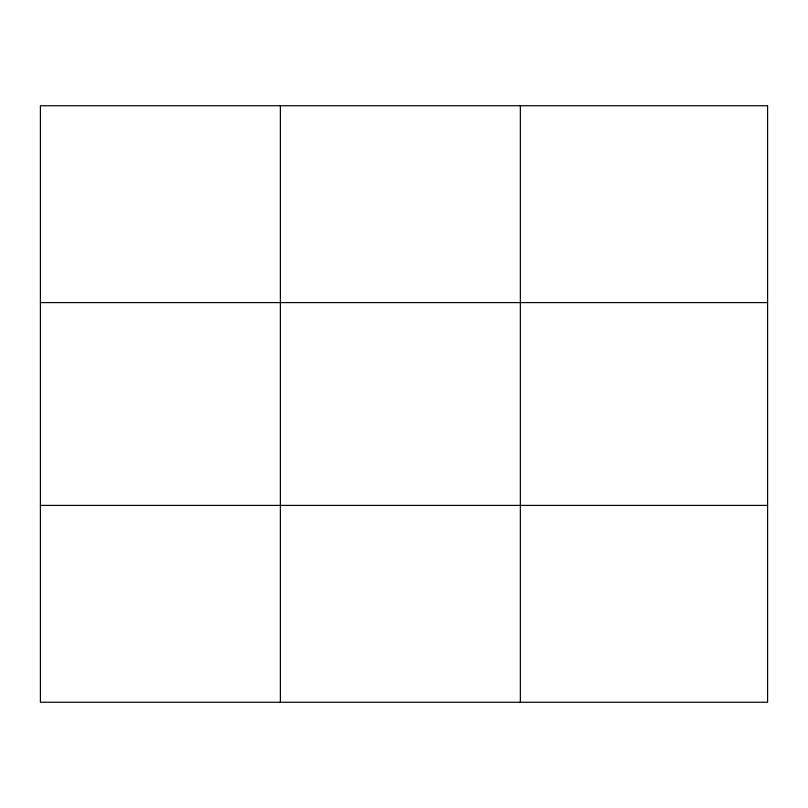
<?xml version="1.0" encoding="UTF-8"?>
<svg xmlns="http://www.w3.org/2000/svg" width="808" height="808" viewBox="0 0 808 808"><rect width="100%" height="100%" fill="white"/><g stroke="black" fill="none" stroke-linecap="round" stroke-linejoin="round"><path stroke-width="1.21" d="M280.376 702.263L280.376 105.737M520.352 702.263L520.352 105.737M40.4 302.596L767.6 302.596M40.4 505.404L767.6 505.404M767.6 105.737L767.6 702.263L40.4 702.263L40.4 105.737L767.6 105.737"/></g></svg>
